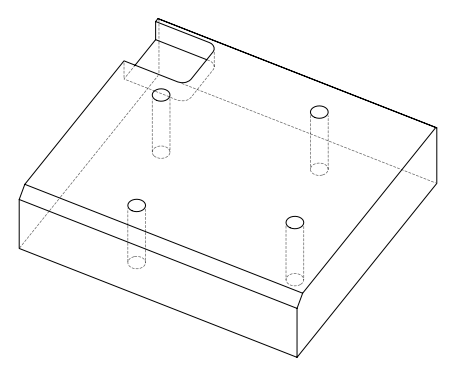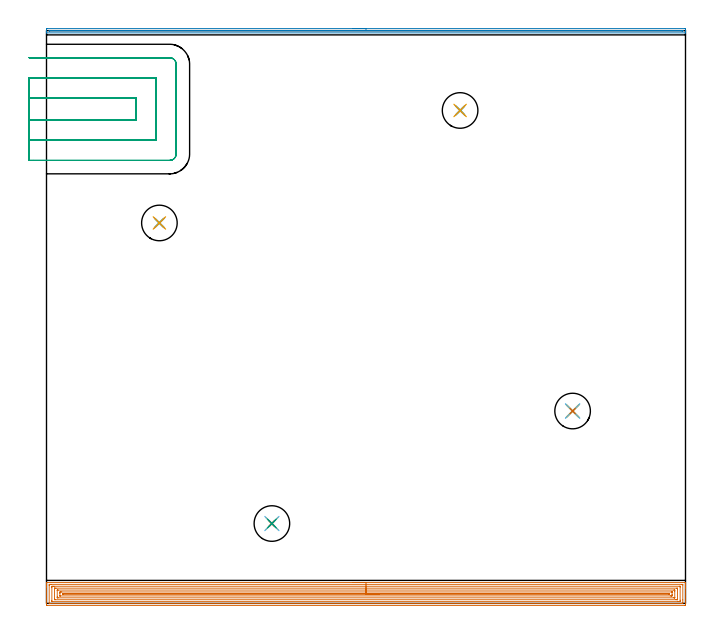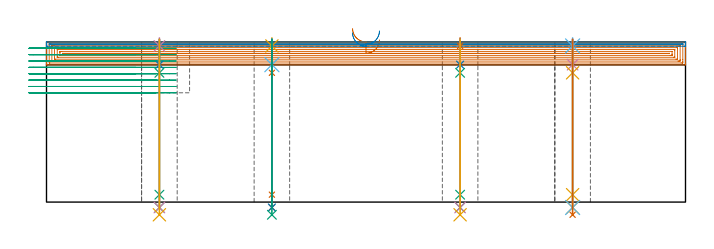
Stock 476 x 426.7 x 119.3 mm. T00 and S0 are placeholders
(PLAN: 23 operations, 18 tool changes, 56.1 min)
(1 AREA_MILL | FG_CHAMFER_SURFACE | UGT0205_001 | 26.84 min | 69579 mm3)
(2 AREA_MILL_1 | FG_CHAMFER_SURFACE_1 | UGT0205_001 | 7.76 min | 2439 mm3)
(3 MILL_SLOT | SLOT_PARTIAL_RECTANGULAR | UGT0201_094 | Follow Part, ap 5, ae 75% | 14.55 min | 386282 mm3)
(4 SPOT_DRILL | STEP1HOLE | NXT0321_9005460120000 | 0.05 min | 183 mm3)
(5 SPOT_DRILL_1 | STEP1HOLE_1 | NXT0321_9005460120000 | 0.05 min | 177 mm3)
(6 SPOT_DRILL_2 | STEP1HOLE_2 | NXT0321_9005460120000 | 0.05 min | 174 mm3)
(7 SPOT_DRILL_3 | STEP1HOLE_3 | NXT0321_9005460120000 | 0.05 min | 204 mm3)
(8 DRILL_BLIND_HOLE_INTO_CENTER | STEP1HOLE | NXT0301_084 | 0.08 min | 1379 mm3)
(9 GUN_DRILL_THROUGH_HOLE | STEP1HOLE | UGT0307_008 | 0.59 min | 9803 mm3)
(10 DRILL_TO_ENLARGE_THROUGH_HOLE | STEP1HOLE | NXT0301_104 | 0.5 min | 6940 mm3)
(11 DRILL_TO_ENLARGE_THROUGH_HOLE_1 | STEP1HOLE | UGT0301_388 | 0.52 min | 47421 mm3)
(12 DRILL_BLIND_HOLE_INTO_CENTER_1 | STEP1HOLE_1 | NXT0301_084 | 0.08 min | 1397 mm3)
(13 GUN_DRILL_THROUGH_HOLE_1 | STEP1HOLE_1 | UGT0307_008 | 0.59 min | 9797 mm3)
(14 DRILL_TO_ENLARGE_THROUGH_HOLE_2 | STEP1HOLE_1 | NXT0301_104 | 0.5 min | 6920 mm3)
(15 DRILL_TO_ENLARGE_THROUGH_HOLE_3 | STEP1HOLE_1 | UGT0301_388 | 0.52 min | 47441 mm3)
(16 DRILL_BLIND_HOLE_INTO_CENTER_2 | STEP1HOLE_2 | NXT0301_084 | 0.08 min | 1372 mm3)
(17 GUN_DRILL_THROUGH_HOLE_2 | STEP1HOLE_2 | UGT0307_008 | 0.59 min | 9795 mm3)
(18 DRILL_TO_ENLARGE_THROUGH_HOLE_4 | STEP1HOLE_2 | NXT0301_104 | 0.5 min | 6949 mm3)
(19 DRILL_TO_ENLARGE_THROUGH_HOLE_5 | STEP1HOLE_2 | UGT0301_388 | 0.52 min | 47414 mm3)
(20 DRILL_BLIND_HOLE_INTO_CENTER_3 | STEP1HOLE_3 | NXT0301_084 | 0.08 min | 1369 mm3)
(21 GUN_DRILL_THROUGH_HOLE_3 | STEP1HOLE_3 | UGT0307_008 | 0.59 min | 9826 mm3)
(22 DRILL_TO_ENLARGE_THROUGH_HOLE_6 | STEP1HOLE_3 | NXT0301_104 | 0.5 min | 6933 mm3)
(23 DRILL_TO_ENLARGE_THROUGH_HOLE_7 | STEP1HOLE_3 | UGT0301_388 | 0.52 min | 47430 mm3)
(TOOL UGT0205_001 | Chamfer Mill 20 x 3 x 45 deg. | D20 FL50 Z2)
(TOOL UGT0201_094 | End mill 20 mm | D20 FL38 Z4)
(TOOL NXT0321_9005460120000 | NC Spot Drill, 142deg, 12mm, Carbide, Uncoated | D12 PA142 FL30 Z2)
(TOOL NXT0301_084 | Carbide Drill 11.3mm [860.1-1130-034A1-MM 2214] | D11.3 PA140 FL55 Z2)
(TOOL UGT0307_008 | Gun Drill 11 mm | D11 PA130 FL24 Z1)
(TOOL NXT0301_104 | Carbide Drill 14mm [860.1-1400-112A1-MM 2214] | D14 PA140 FL123 Z2)
(TOOL UGT0301_388 | Twist Drill 26.5 mm | D26.5 PA118 FL165 Z2)
(OP 1 AREA_MILL)
G17 G21 G94 G90
T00 M6
G54
G17 G0 G90 X228. Y15.6 S1061 M3
G43 Z129.3 H0
G94 G1 X228.038 Z128.428 F250.
X228.152 Z127.563
X228.341 Z126.712
X228.603 Z125.88
X228.937 Z125.074
X229.34 Z124.3
X229.808 Z123.564
X230.34 Z122.872
X230.929 Z122.229
X231.572 Z121.64
X232.264 Z121.108
X233. Z120.64
X233.774 Z120.237
X234.58 Z119.903
X235.412 Z119.641
X236.264 Z119.452
X237.128 Z119.338
X238. Z119.3
X475.819
X475.99 Y15.597 Z119.288
X475.993 Y15.558 Z119.25
X476. Y15.153 Z118.853
Y14.878 Z118.578
Y14.159 Z117.854
Y12.911 Z116.608
Y11.493 Z115.189
Y-0.948 Z102.75
X475.998 Y-1.214 Z102.483
X475.99 Y-1.492 Z102.206
X475.711 Y-1.499 Z102.199
X0.628 Y-1.5 Z102.2
X0.078 Y-1.494 Z102.203
X0.008 Y-1.492 Z102.206
X0.004 Y-0.948 Z102.75
X0. Y-0.324 Z103.374
Y12.382 Z116.077
Y13.8 Z117.496
Y14.159 Z117.854
Y14.878 Z118.578
Y15.153 Z118.853
X0.007 Y15.558 Z119.25
X0.01 Y15.597 Z119.288
X0.181 Y15.6 Z119.3
X238.
Y14.186 Z117.886
X473.558 Y14.185 Z117.885
X473.584 Y14.184 Z117.884
X473.99 Y14.159 Z117.859
X473.999 Y13.747 Z117.447
X474. Y2.607 Z106.307
Y0.829 Z104.529
X473.999 Y0.417 Z104.117
X473.99 Y-0.059 Z103.641
X473.61 Y-0.085 Z103.615
X473.584
X472.717 Y-0.086 Z103.614
X2.442 Y-0.085 Z103.615
X2.416 Y-0.084 Z103.616
X2.01 Y-0.059 Z103.641
X2.001 Y0.353 Z104.053
X2. Y13.271 Z116.971
X2.001 Y13.683 Z117.383
X2.01 Y14.159 Z117.859
X2.39 Y14.185 Z117.885
X2.416
X3.283 Y14.186 Z117.886
X238.
Y12.772 Z116.472
X471.404 Y12.771 Z116.471
X471.796 Y12.77 Z116.47
X471.926 Y12.769 Z116.469
X471.972 Y12.766 Z116.466
X471.99 Y12.763 Z116.463
X471.993 Y12.72 Z116.42
X471.997 Y12.585 Z116.285
X471.999 Y12.382 Z116.082
X472. Y12.179 Z115.879
Y2.404 Z106.104
X471.997 Y1.718 Z105.418
X471.995 Y1.521 Z105.221
X471.982 Y1.335 Z105.035
X471.796 Y1.333 Z105.033
X471.293 Y1.33 Z105.03
X470.902 Y1.329 Z105.029
X470.4 Y1.328 Z105.028
X4.596 Y1.329 Z105.029
X4.204 Y1.33 Z105.03
X4.074 Y1.331 Z105.031
X4.028 Y1.334 Z105.034
X4.01 Y1.337 Z105.037
X4.007 Y1.38 Z105.08
X4.003 Y1.515 Z105.215
X4.001 Y1.718 Z105.418
X4. Y1.921 Z105.621
Y11.696 Z115.396
X4.003 Y12.382 Z116.082
X4.005 Y12.579 Z116.279
X4.018 Y12.764 Z116.464
X4.204 Y12.767 Z116.467
X4.707 Y12.77 Z116.47
X5.098 Y12.771 Z116.471
X5.6 Y12.772 Z116.472
X238.
Y11.357 Z115.057
X469.251
X469.905 Y11.352 Z115.052
X469.975 Y11.35 Z115.05
X469.99 Y11.265 Z114.965
X469.994 Y11.048 Z114.748
X470. Y10.612 Z114.312
X469.999 Y3.055 Z106.755
X469.997 Y2.835 Z106.535
X469.994 Y2.78 Z106.48
X469.991 Y2.756 Z106.456
X469.976 Y2.75 Z106.45
X469.867 Y2.747 Z106.447
X469.114 Y2.743 Z106.443
X468.977
X6.749
X6.095 Y2.748 Z106.448
X6.025 Y2.75 Z106.45
X6.01 Y2.835 Z106.535
X6.006 Y3.052 Z106.752
X6. Y3.488 Z107.188
X6.001 Y11.045 Z114.745
X6.003 Y11.265 Z114.965
X6.006 Y11.32 Z115.02
X6.009 Y11.344 Z115.044
X6.024 Y11.35 Z115.05
X6.133 Y11.353 Z115.053
X6.886 Y11.357 Z115.057
X7.023
X238.
Y9.943 Z113.643
X467.326
X467.992 Y9.942 Z113.642
X467.994 Y9.941 Z113.641
X467.998 Y9.936 Z113.636
X467.999 Y9.716 Z113.416
X468. Y9.046 Z112.746
X467.999 Y4.384 Z108.084
X467.994 Y4.217 Z107.917
X467.99 Y4.176 Z107.876
X467.984 Y4.164 Z107.864
X467.935 Y4.161 Z107.861
X467.783 Y4.158 Z107.858
X467.554 Y4.157 Z107.857
X467.326
X8.674
X8.008 Y4.158 Z107.858
X8.006 Y4.159 Z107.859
X8.002 Y4.164 Z107.864
X8.001 Y4.384 Z108.084
X8. Y5.054 Z108.754
X8.001 Y9.716 Z113.416
X8.006 Y9.883 Z113.583
X8.01 Y9.924 Z113.624
X8.016 Y9.936 Z113.636
X8.065 Y9.939 Z113.639
X8.217 Y9.942 Z113.642
X8.446 Y9.943 Z113.643
X8.674
X238.
Y8.529 Z112.229
X465.839 Y8.528 Z112.228
X465.933 Y8.526 Z112.226
X465.978 Y8.522 Z112.222
X465.99 Y8.52 Z112.22
X465.992 Y8.508 Z112.208
X465.998 Y8.369 Z112.069
X466. Y6.591 Z110.291
X465.996 Y6.161 Z109.861
X465.991 Y5.71 Z109.41
X465.974 Y5.578 Z109.278
X465.834 Y5.576 Z109.276
X465.537 Y5.573 Z109.273
X465.237 Y5.571 Z109.271
X464.643
X10.162 Y5.572 Z109.272
X10.067 Y5.574 Z109.274
X10.022 Y5.578 Z109.278
X10.01 Y5.58 Z109.28
X10.008 Y5.593 Z109.293
X10.002 Y5.731 Z109.431
X10. Y7.509 Z111.209
X10.004 Y7.939 Z111.639
X10.009 Y8.39 Z112.09
X10.026 Y8.522 Z112.222
X10.166 Y8.524 Z112.224
X10.463 Y8.527 Z112.227
X10.763 Y8.529 Z112.229
X11.357
X238.
Y7.115 Z110.815
X463.749 Y7.114 Z110.814
X463.814 Y7.113 Z110.813
X463.943 Y7.108 Z110.808
X463.991 Y7.101 Z110.801
X463.994 Y7.085 Z110.785
X463.995 Y7.05 Z110.75
X463.99 Y6.995 Z110.695
X463.879 Y6.988 Z110.688
X463.814 Y6.986 Z110.686
X12.251
X12.186 Y6.987 Z110.687
X12.057 Y6.992 Z110.692
X12.009 Y6.999 Z110.699
X12.006 Y7.015 Z110.715
X12.005 Y7.05 Z110.75
X12.01 Y7.105 Z110.805
X12.121 Y7.112 Z110.812
X12.186 Y7.114 Z110.814
X238. Y7.115 Z110.815
X238.872 Z110.853
X239.736 Z110.967
X240.588 Z111.155
X241.42 Z111.418
X242.226 Z111.752
X243. Z112.154
X243.736 Z112.623
X244.428 Z113.154
X245.071 Z113.744
X245.66 Z114.387
X246.192 Z115.079
X246.66 Z115.815
X247.063 Z116.588
X247.397 Z117.394
X247.659 Z118.226
X247.848 Z119.078
X247.962 Z119.943
X248. Z120.815
G0 Z129.3
M5
M2
(OP 2 AREA_MILL_1)
G17 G21 G94 G90
T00 M6
G54
G17 G0 G90 X228. Y428.2 S1061 M3
G43 Z129.3 H0
Z126.1
G94 G1 X228.038 Z125.228 F250.
X228.152 Z124.364
X228.341 Z123.512
X228.603 Z122.68
X228.937 Z121.874
X229.34 Z121.1
X229.808 Z120.364
X230.34 Z119.672
X230.929 Z119.029
X231.572 Z118.44
X232.264 Z117.909
X233. Z117.44
X233.774 Z117.037
X234.58 Z116.703
X235.412 Z116.441
X236.264 Z116.252
X237.128 Z116.138
X238. Z116.1
X475.372
X475.672 Y428.198
X475.99 Y428.193 Z116.102
X476. Y427.905 Z116.389
Y427.387 Z116.909
Y427.035 Z117.261
Y426.517 Z117.779
Y426.165 Z118.13
Y425.461 Z118.839
Y425.238 Z119.061
X475.998 Y425.118 Z119.174
X475.99 Y425.003 Z119.288
X475.819 Y425. Z119.3
X0.181
X0.01 Y425.003 Z119.288
X0.002 Y425.118 Z119.174
X0. Y425.238 Z119.061
Y425.461 Z118.839
Y426.165 Z118.13
Y427.387 Z116.909
X0.004 Y427.905 Z116.389
X0.01 Y428.193 Z116.102
X0.328 Y428.198 Z116.1
X0.628 Y428.2
X238.
Y426.786 Z117.514
X473.584 Y426.785 Z117.515
X473.842 Y426.784 Z117.516
X473.946 Y426.781 Z117.519
X473.99 Y426.779 Z117.521
X473.992 Y426.754 Z117.546
X473.998 Y426.632 Z117.668
X473.996 Y426.487 Z117.813
X473.993 Y426.438 Z117.862
X473.991 Y426.423 Z117.877
X473.964 Y426.421 Z117.879
X473.584 Y426.416 Z117.884
X473.327 Y426.415 Z117.885
X2.416
X2.158 Y426.416 Z117.884
X2.054 Y426.419 Z117.881
X2.01 Y426.421 Z117.879
X2.009 Y426.446 Z117.854
X2.008 Y426.562 Z117.738
X2.029 Y426.779 Z117.521
X2.262 Y426.783 Z117.517
X2.416 Y426.785 Z117.515
X2.673 Y426.786 Z117.514
X3.054
X238.
X238.872 Z117.552
X239.736 Z117.666
X240.588 Z117.855
X241.42 Z118.117
X242.226 Z118.451
X243. Z118.854
X243.736 Z119.323
X244.428 Z119.854
X245.071 Z120.443
X245.66 Z121.086
X246.192 Z121.779
X246.66 Z122.514
X247.063 Z123.288
X247.397 Z124.094
X247.659 Z124.926
X247.848 Z125.778
X247.962 Z126.643
X248. Z127.514
G0 Z129.3
M5
M2
(OP 3 MILL_SLOT)
G17 G21 G94 G90
T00 M6
G54
G17 G0 G90 X-13. Y360. S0 M3
G43 Z129.3 H0
Z114.562
G94 G1 X-10. F250.
X66.6 F500.
Y376.5
X-10.
X-13. F250.
Y345.
X-10.
X81.6 F500.
Y391.5
X-10.
X-13. F250.
Y330.
X-10.
X91.7 F500.
G3 X96.6 Y334.9 R4.9
G1 Y401.6
G3 X91.7 Y406.5 R4.9
G1 X-10.
X-13. F250.
G0 Y360. Z109.825
G1 X-10.
X66.6 F500.
Y376.5
X-10.
X-13. F250.
Y345.
X-10.
X81.6 F500.
Y391.5
X-10.
X-13. F250.
Y330.
X-10.
X91.7 F500.
G3 X96.6 Y334.9 R4.9
G1 Y401.6
G3 X91.7 Y406.5 R4.9
G1 X-10.
X-13. F250.
G0 Y360. Z105.087
G1 X-10.
X66.6 F500.
Y376.5
X-10.
X-13. F250.
Y345.
X-10.
X81.6 F500.
Y391.5
X-10.
X-13. F250.
Y330.
X-10.
X91.7 F500.
G3 X96.6 Y334.9 R4.9
G1 Y401.6
G3 X91.7 Y406.5 R4.9
G1 X-10.
X-13. F250.
G0 Y360. Z100.35
G1 X-10.
X66.6 F500.
Y376.5
X-10.
X-13. F250.
Y345.
X-10.
X81.6 F500.
Y391.5
X-10.
X-13. F250.
Y330.
X-10.
X91.7 F500.
G3 X96.6 Y334.9 R4.9
G1 Y401.6
G3 X91.7 Y406.5 R4.9
G1 X-10.
X-13. F250.
G0 Y360. Z95.612
G1 X-10.
X66.6 F500.
Y376.5
X-10.
X-13. F250.
Y345.
X-10.
X81.6 F500.
Y391.5
X-10.
X-13. F250.
Y330.
X-10.
X91.7 F500.
G3 X96.6 Y334.9 R4.9
G1 Y401.6
G3 X91.7 Y406.5 R4.9
G1 X-10.
X-13. F250.
G0 Y360. Z90.875
G1 X-10.
X66.6 F500.
Y376.5
X-10.
X-13. F250.
Y345.
X-10.
X81.6 F500.
Y391.5
X-10.
X-13. F250.
Y330.
X-10.
X91.7 F500.
G3 X96.6 Y334.9 R4.9
G1 Y401.6
G3 X91.7 Y406.5 R4.9
G1 X-10.
X-13. F250.
G0 Y360. Z86.137
G1 X-10.
X66.6 F500.
Y376.5
X-10.
X-13. F250.
Y345.
X-10.
X81.6 F500.
Y391.5
X-10.
X-13. F250.
Y330.
X-10.
X91.7 F500.
G3 X96.6 Y334.9 R4.9
G1 Y401.6
G3 X91.7 Y406.5 R4.9
G1 X-10.
X-13. F250.
G0 Y360. Z81.4
G1 X-10.
X66.6 F500.
Y376.5
X-10.
X-13. F250.
Y345.
X-10.
X81.6 F500.
Y391.5
X-10.
X-13. F250.
Y330.
X-10.
X91.7 F500.
G3 X96.6 Y334.9 R4.9
G1 Y401.6
G3 X91.7 Y406.5 R4.9
G1 X-10.
X-13. F250.
G0 Z129.3
M5
M2
(OP 4 SPOT_DRILL)
G17 G21 G94 G90
T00 M6
G54
G17 G0 G90 X84.1 Y283.4 S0 M3
G43 Z129.3 H0
G94 G81 G98 Z116.3 F250. R122.3
G80
M5
M2
(OP 5 SPOT_DRILL_1)
G17 G21 G94 G90
T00 M6
G54
G17 G0 G90 X167.9 Y59.5 S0 M3
G43 Z129.3 H0
G94 G81 G98 Z116.3 F250. R122.3
G80
M5
M2
(OP 6 SPOT_DRILL_2)
G17 G21 G94 G90
T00 M6
G54
G17 G0 G90 X391.9 Y143.3 S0 M3
G43 Z129.3 H0
G94 G81 G98 Z116.3 F250. R122.3
G80
M5
M2
(OP 7 SPOT_DRILL_3)
G17 G21 G94 G90
T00 M6
G54
G17 G0 G90 X308.1 Y367.2 S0 M3
G43 Z129.3 H0
G94 G81 G98 Z116.3 F250. R122.3
G80
M5
M2
(OP 8 DRILL_BLIND_HOLE_INTO_CENTER)
G17 G21 G94 G90
T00 M6
G54
G17 G0 G90 X84.1 Y283.4 S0 M3
G43 Z129.3 H1
G94 G81 G98 Z102.35 F250. R121.3
G80
M5
M2
(OP 9 GUN_DRILL_THROUGH_HOLE)
G17 G21 G94 G90
T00 M6
G54
G17 G0 G90 X84.1 Y283.4 M8
G43 Z129.3 H0
Z114.549
S716 M3
G94 G1 Z96.287 F125. M26
G4 X.084
Z5.5 F250.
G4 X.084
Z-4.065 F125.
G4 X.084
M5
M9
G0 Z114.549
Z129.3
M2
(OP 10 DRILL_TO_ENLARGE_THROUGH_HOLE)
G17 G21 G94 G90
T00 M6
G54
G17 G0 G90 X84.1 Y283.4 S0 M3
G43 Z129.3 H1
G94 G73 G98 Z-4.048 F250. Q13.705 R121.3
G80
M5
M2
(OP 11 DRILL_TO_ENLARGE_THROUGH_HOLE_1)
G17 G21 G94 G90
T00 M6
G54
G17 G0 G90 X84.1 Y283.4 S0 M3
G43 Z129.3 H0
G94 G73 G98 Z-9.461 F250. Q25.752 R121.3
G80
M5
M2
(OP 12 DRILL_BLIND_HOLE_INTO_CENTER_1)
G17 G21 G94 G90
T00 M6
G54
G17 G0 G90 X167.9 Y59.5 S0 M3
G43 Z129.3 H1
G94 G81 G98 Z102.35 F250. R121.3
G80
M5
M2
(OP 13 GUN_DRILL_THROUGH_HOLE_1)
G17 G21 G94 G90
T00 M6
G54
G17 G0 G90 X167.9 Y59.5 M8
G43 Z129.3 H0
Z114.549
S716 M3
G94 G1 Z96.287 F125. M26
G4 X.084
Z5.5 F250.
G4 X.084
Z-4.065 F125.
G4 X.084
M5
M9
G0 Z114.549
Z129.3
M2
(OP 14 DRILL_TO_ENLARGE_THROUGH_HOLE_2)
G17 G21 G94 G90
T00 M6
G54
G17 G0 G90 X167.9 Y59.5 S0 M3
G43 Z129.3 H1
G94 G73 G98 Z-4.048 F250. Q13.705 R121.3
G80
M5
M2
(OP 15 DRILL_TO_ENLARGE_THROUGH_HOLE_3)
G17 G21 G94 G90
T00 M6
G54
G17 G0 G90 X167.9 Y59.5 S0 M3
G43 Z129.3 H0
G94 G73 G98 Z-9.461 F250. Q25.752 R121.3
G80
M5
M2
(OP 16 DRILL_BLIND_HOLE_INTO_CENTER_2)
G17 G21 G94 G90
T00 M6
G54
G17 G0 G90 X391.9 Y143.3 S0 M3
G43 Z129.3 H1
G94 G81 G98 Z102.35 F250. R121.3
G80
M5
M2
(OP 17 GUN_DRILL_THROUGH_HOLE_2)
G17 G21 G94 G90
T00 M6
G54
G17 G0 G90 X391.9 Y143.3 M8
G43 Z129.3 H0
Z114.549
S716 M3
G94 G1 Z96.287 F125. M26
G4 X.084
Z5.5 F250.
G4 X.084
Z-4.065 F125.
G4 X.084
M5
M9
G0 Z114.549
Z129.3
M2
(OP 18 DRILL_TO_ENLARGE_THROUGH_HOLE_4)
G17 G21 G94 G90
T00 M6
G54
G17 G0 G90 X391.9 Y143.3 S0 M3
G43 Z129.3 H1
G94 G73 G98 Z-4.048 F250. Q13.705 R121.3
G80
M5
M2
(OP 19 DRILL_TO_ENLARGE_THROUGH_HOLE_5)
G17 G21 G94 G90
T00 M6
G54
G17 G0 G90 X391.9 Y143.3 S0 M3
G43 Z129.3 H0
G94 G73 G98 Z-9.461 F250. Q25.752 R121.3
G80
M5
M2
(OP 20 DRILL_BLIND_HOLE_INTO_CENTER_3)
G17 G21 G94 G90
T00 M6
G54
G17 G0 G90 X308.1 Y367.2 S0 M3
G43 Z129.3 H1
G94 G81 G98 Z102.35 F250. R121.3
G80
M5
M2
(OP 21 GUN_DRILL_THROUGH_HOLE_3)
G17 G21 G94 G90
T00 M6
G54
G17 G0 G90 X308.1 Y367.2 M8
G43 Z129.3 H0
Z114.549
S716 M3
G94 G1 Z96.287 F125. M26
G4 X.084
Z5.5 F250.
G4 X.084
Z-4.065 F125.
G4 X.084
M5
M9
G0 Z114.549
Z129.3
M2
(OP 22 DRILL_TO_ENLARGE_THROUGH_HOLE_6)
G17 G21 G94 G90
T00 M6
G54
G17 G0 G90 X308.1 Y367.2 S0 M3
G43 Z129.3 H1
G94 G73 G98 Z-4.048 F250. Q13.705 R121.3
G80
M5
M2
(OP 23 DRILL_TO_ENLARGE_THROUGH_HOLE_7)
G17 G21 G94 G90
T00 M6
G54
G17 G0 G90 X308.1 Y367.2 S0 M3
G43 Z129.3 H0
G94 G73 G98 Z-9.461 F250. Q25.752 R121.3
G80
M5
M2
